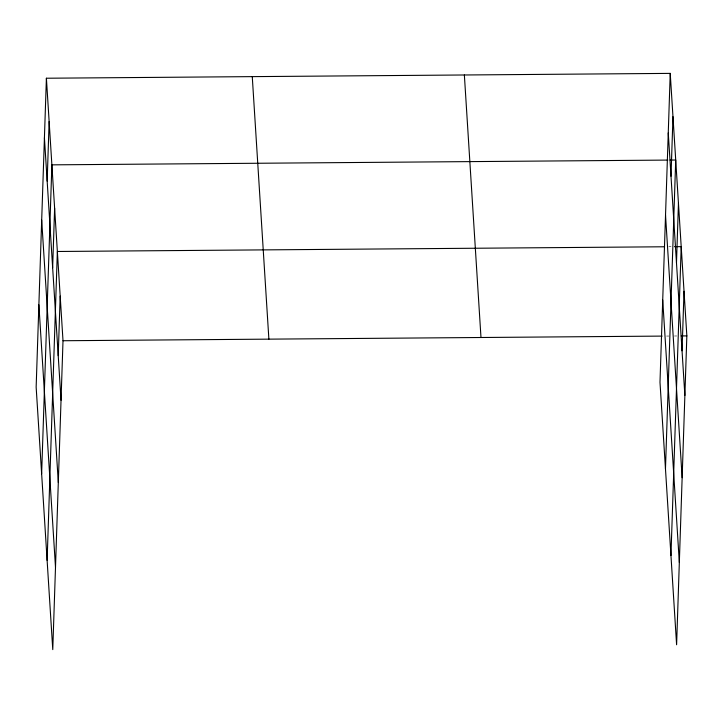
<?xml version="1.0" encoding="UTF-8"?>
<svg xmlns="http://www.w3.org/2000/svg" width="723" height="723" viewBox="0 0 723 723"><rect width="100%" height="100%" fill="white"/><g stroke="black" fill="none" stroke-linecap="round" stroke-linejoin="round"><path stroke-width="0.54" stroke-dasharray="3.62 2.71" d="M668.829 246.742L671.08 246.724M666.597 336.059L668.847 336.041M674.478 335.996L676.728 335.978"/><path stroke-width="1.08" d="M46.399 78.229L36.15 387.103L52.77 649.615L63.009 340.741L46.399 78.229L670.23 73.385L686.85 335.897L676.601 644.771L659.991 382.259L670.23 73.385M47.167 181.075L49.137 121.545M41.636 473.728L51.884 164.853L667.844 160.081M52.643 267.709L54.623 208.17M47.122 560.361L57.361 251.487L664.329 246.778M58.211 355.644L60.19 296.114M670.998 176.231L672.977 116.701M665.467 468.893L675.716 160.018L670.094 160.063M676.484 262.865L678.454 203.335M670.953 555.517L681.202 246.642L674.451 246.697M682.051 350.809L684.021 291.27M63.009 340.741L662.105 336.096M681.229 335.942L686.85 335.897M668.26 132.924L684.871 395.436M665.531 215.201L682.141 477.713M662.72 299.982L679.331 562.494M464.365 74.984L480.985 337.496M252.264 76.629L268.884 339.141M44.419 137.759L61.039 400.271M41.69 220.045L58.31 482.557M38.879 304.817L55.499 567.329"/></g></svg>
